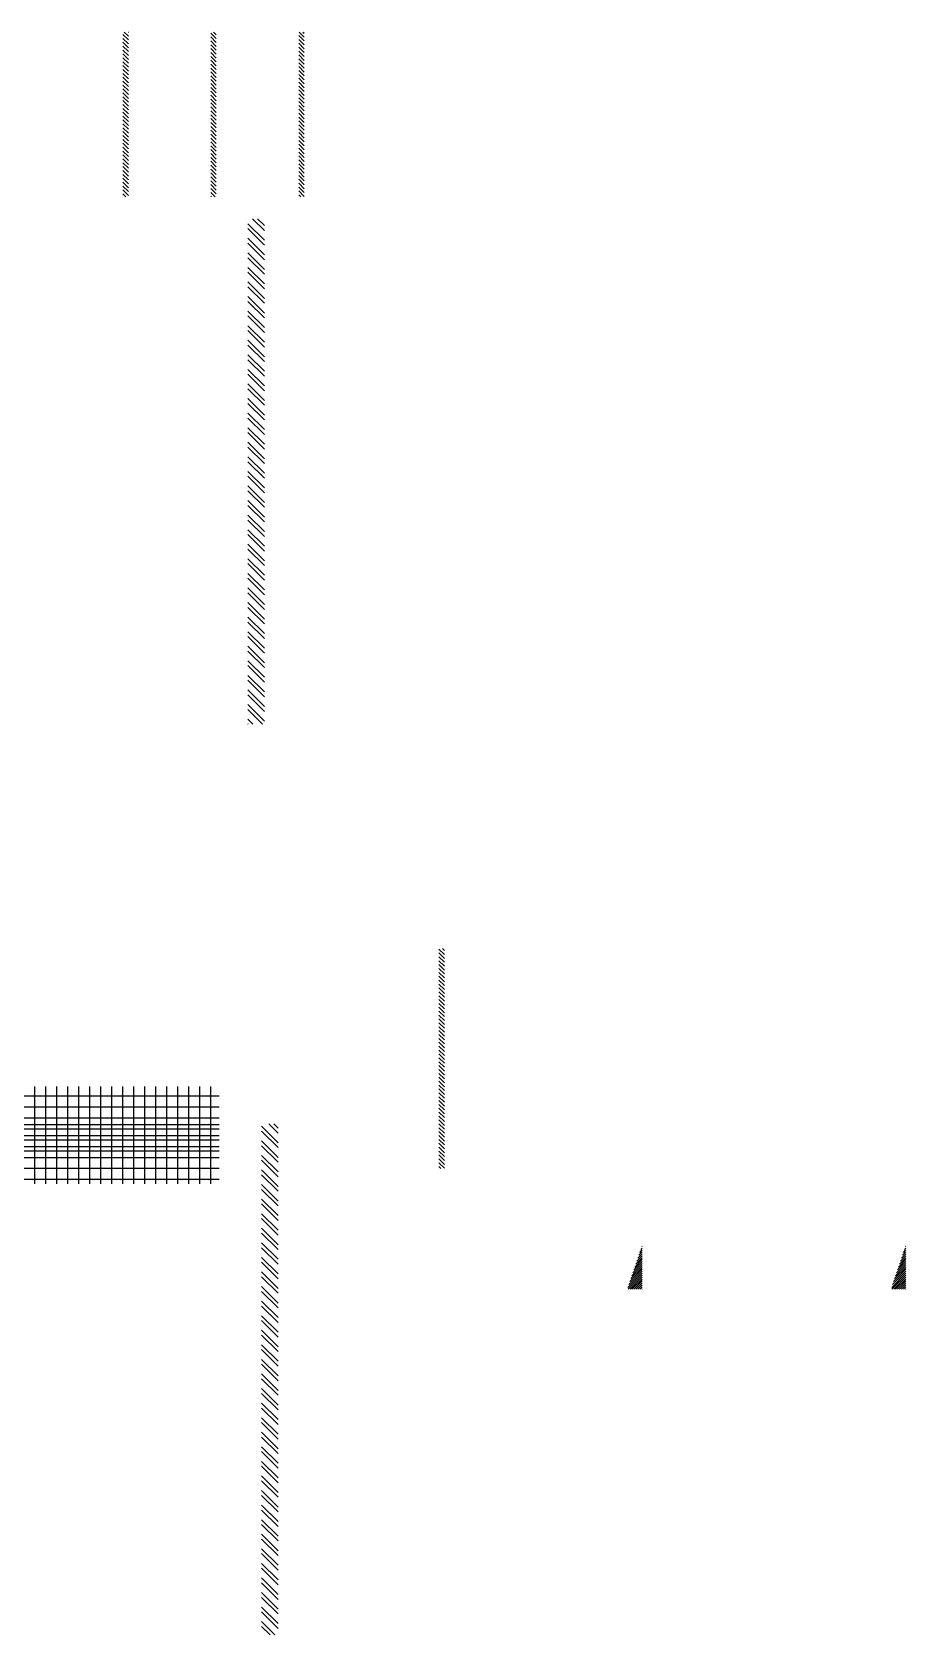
# Paper-space layout 'Layout1' of a CAD drawing. Extents: x -542 to 3071708, y -2912 to 2371007.
# Drawn here: x 30775 to 38727, y 29624 to 44209 of the extents above; entities that cross this region are included whole.
import ezdxf

# ---------------------------------------------------------------- set-up
doc = ezdxf.new("R2010")
doc.units = 0
doc.header["$LTSCALE"] = 500
doc.layers.get('0').update_dxf_attribs({"linetype": 'CONTINUOUS'})
doc.layers.add('DIM', color=2, linetype='CONTINUOUS')

# ---------------------------------------------------------------- blocks, each defined once
blk = doc.blocks.new('*X')
at = {"color": 0}
for p, q in [((16487, 25343), (16536, 25392)), ((16496, 25370), (16536, 25410)), ((16505, 25397), (16536, 25428)), ((16514, 25423), (16536, 25445)), ((16523, 25450), (16536, 25463)), ((16532, 25477), (16536, 25481)), ((16406, 25104), (16536, 25233)), ((16415, 25130), (16536, 25251)), ((16424, 25157), (16536, 25269)), ((16433, 25184), (16536, 25286)), ((16442, 25210), (16536, 25304)), ((16451, 25237), (16536, 25322)), ((16460, 25264), (16536, 25339)), ((16469, 25290), (16536, 25357)), ((16478, 25317), (16536, 25375)), ((16407, 25087), (16536, 25216)), ((16425, 25087), (16536, 25198)), ((16442, 25087), (16536, 25180)), ((16460, 25087), (16536, 25163)), ((16478, 25087), (16536, 25145)), ((16495, 25087), (16536, 25127)), ((16513, 25087), (16536, 25110)), ((16531, 25087), (16536, 25092)), ((14739, 18318), (14815, 18394)), ((14739, 18274), (14859, 18394)), ((14739, 18186), (14889, 18336)), ((14739, 18142), (14889, 18292)), ((14739, 18053), (14889, 18203)), ((14739, 18009), (14889, 18159)), ((14739, 17921), (14889, 18071)), ((14739, 17876), (14889, 18026)), ((14739, 17788), (14889, 17938)), ((14739, 17744), (14889, 17894)), ((14739, 17655), (14889, 17805)), ((14739, 17611), (14889, 17761)), ((14739, 17523), (14889, 17673)), ((14739, 17479), (14889, 17629)), ((14739, 17390), (14889, 17540)), ((14739, 17346), (14889, 17496)), ((14739, 17258), (14889, 17408)), ((14739, 17213), (14889, 17363)), ((14739, 17125), (14889, 17275)), ((14739, 17081), (14889, 17231)), ((14739, 16992), (14889, 17142)), ((14739, 16948), (14889, 17098)), ((14739, 16860), (14889, 17010)), ((14739, 16816), (14889, 16966)), ((14739, 16727), (14889, 16877)), ((14739, 16683), (14889, 16833)), ((14739, 16595), (14889, 16745)), ((14739, 16551), (14889, 16701)), ((14739, 16462), (14889, 16612)), ((14739, 16418), (14889, 16568)), ((14739, 16330), (14889, 16480)), ((14739, 16285), (14889, 16435)), ((14739, 16197), (14889, 16347)), ((14739, 16153), (14889, 16303)), ((14739, 16064), (14889, 16214)), ((14739, 16020), (14889, 16170)), ((14739, 15932), (14889, 16082)), ((14739, 15888), (14889, 16038)), ((14739, 15799), (14889, 15949)), ((14739, 15755), (14889, 15905)), ((14739, 15667), (14889, 15817)), ((14739, 15622), (14889, 15772)), ((14739, 15534), (14889, 15684)), ((14739, 15490), (14889, 15640)), ((14739, 15402), (14889, 15552)), ((14739, 15357), (14889, 15507)), ((14739, 15269), (14889, 15419)), ((14739, 15225), (14889, 15375)), ((14739, 15136), (14889, 15286)), ((14739, 15092), (14889, 15242)), ((14739, 15004), (14889, 15154)), ((14739, 14960), (14889, 15110)), ((14739, 14871), (14889, 15021)), ((14739, 14827), (14889, 14977)), ((14739, 14739), (14889, 14889)), ((14739, 14694), (14889, 14844)), ((14739, 14606), (14889, 14756)), ((14739, 14562), (14889, 14712)), ((14739, 14473), (14889, 14623)), ((14739, 14429), (14889, 14579)), ((14739, 14341), (14889, 14491)), ((14739, 14297), (14889, 14447)), ((27580, 14500), (33380, 14500)), ((31700, 13915), (31700, 14540)), ((31800, 13915), (31800, 14540)), ((31900, 13915), (31900, 14540)), ((32000, 13915), (32000, 14540)), ((32100, 13915), (32100, 14540)), ((32200, 13915), (32200, 14540)), ((32300, 13915), (32300, 14540)), ((32400, 13915), (32400, 14540)), ((32500, 13915), (32500, 14540)), ((32600, 13915), (32600, 14540)), ((32700, 13915), (32700, 14540)), ((32800, 13915), (32800, 14540)), ((32900, 13915), (32900, 14540)), ((33000, 13915), (33000, 14540)), ((33100, 13915), (33100, 14540)), ((33200, 13915), (33200, 14540)), ((33300, 13915), (33300, 14540)), ((9690, 14392), (9706, 14409)), ((9690, 14357), (9740, 14407)), ((9690, 14322), (9740, 14372)), ((9690, 14286), (9740, 14336)), ((9690, 14251), (9740, 14301)), ((14739, 14208), (14889, 14358)), ((14739, 14164), (14889, 14314)), ((27580, 14400), (33380, 14400)), ((27580, 14300), (33380, 14300)), ((9690, 14216), (9740, 14266)), ((9690, 14180), (9740, 14230)), ((9690, 14145), (9740, 14195)), ((9690, 14110), (9740, 14160)), ((14739, 14076), (14889, 14226)), ((14739, 14031), (14889, 14181)), ((27580, 14200), (33380, 14200)), ((9690, 14074), (9740, 14124)), ((9690, 14039), (9740, 14089)), ((9690, 14003), (9740, 14053)), ((9690, 13968), (9740, 14018)), ((14739, 13943), (14889, 14093)), ((14739, 13899), (14889, 14049)), ((27580, 14100), (33380, 14100)), ((9690, 13933), (9740, 13983)), ((9690, 13897), (9740, 13947)), ((9690, 13862), (9740, 13912)), ((9690, 13827), (9740, 13877)), ((14739, 13811), (14889, 13961)), ((14739, 13766), (14889, 13916)), ((27580, 14000), (33380, 14000)), ((9690, 13791), (9740, 13841)), ((9690, 13756), (9740, 13806)), ((9690, 13721), (9740, 13771)), ((9690, 13685), (9740, 13735)), ((14805, 13744), (14889, 13828)), ((14849, 13744), (14889, 13784)), ((9690, 13650), (9740, 13700)), ((9690, 13615), (9740, 13665)), ((9690, 13579), (9740, 13629)), ((9690, 13544), (9740, 13594)), ((9690, 13509), (9740, 13559)), ((9690, 13473), (9740, 13523)), ((9690, 13438), (9740, 13488)), ((9690, 13402), (9740, 13452)), ((9690, 13367), (9740, 13417)), ((9690, 13332), (9740, 13382)), ((9690, 13296), (9740, 13346)), ((9690, 13261), (9740, 13311)), ((9690, 13226), (9740, 13276)), ((9690, 13190), (9740, 13240)), ((9690, 13155), (9740, 13205)), ((9690, 13120), (9740, 13170)), ((9690, 13084), (9740, 13134)), ((9690, 13049), (9740, 13099)), ((9690, 13014), (9740, 13064)), ((9690, 12978), (9740, 13028)), ((9690, 12943), (9740, 12993)), ((9690, 12907), (9740, 12957)), ((9690, 12872), (9740, 12922)), ((9690, 12837), (9740, 12887)), ((9690, 12801), (9740, 12851)), ((9690, 12766), (9740, 12816)), ((9690, 12731), (9740, 12781)), ((9690, 12695), (9740, 12745)), ((9690, 12660), (9740, 12710)), ((9690, 12625), (9740, 12675)), ((9690, 12589), (9740, 12639)), ((9690, 12554), (9740, 12604)), ((9690, 12519), (9740, 12569)), ((9690, 12483), (9740, 12533)), ((9690, 12448), (9740, 12498)), ((9690, 12413), (9740, 12463)), ((9722, 12409), (9740, 12427)), ((14614, 9973), (14748, 10108)), ((14614, 10106), (14616, 10108)), ((14614, 10062), (14660, 10108)), ((14614, 9929), (14764, 10079)), ((14614, 9841), (14764, 9991)), ((14614, 9796), (14764, 9946)), ((14614, 9708), (14764, 9858)), ((14614, 9664), (14764, 9814)), ((14614, 9575), (14764, 9725)), ((14614, 9531), (14764, 9681)), ((14614, 9443), (14764, 9593)), ((14614, 9399), (14764, 9549)), ((14614, 9310), (14764, 9460)), ((14614, 9266), (14764, 9416)), ((14614, 9178), (14764, 9328)), ((14614, 9134), (14764, 9284)), ((14614, 9045), (14764, 9195)), ((14614, 9001), (14764, 9151)), ((14614, 8913), (14764, 9063)), ((14614, 8868), (14764, 9018)), ((14614, 8780), (14764, 8930)), ((14614, 8736), (14764, 8886)), ((14614, 8647), (14764, 8797)), ((14614, 8603), (14764, 8753)), ((14614, 8515), (14764, 8665)), ((14614, 8471), (14764, 8621)), ((14614, 8382), (14764, 8532)), ((14614, 8338), (14764, 8488)), ((14614, 8250), (14764, 8400)), ((14614, 8205), (14764, 8355)), ((14614, 8117), (14764, 8267)), ((14614, 8073), (14764, 8223)), ((14614, 7984), (14764, 8134)), ((14614, 7940), (14764, 8090)), ((14614, 7852), (14764, 8002)), ((14614, 7808), (14764, 7958)), ((14614, 7719), (14764, 7869)), ((14614, 7675), (14764, 7825)), ((14614, 7587), (14764, 7737)), ((14614, 7543), (14764, 7693)), ((14614, 7454), (14764, 7604)), ((14614, 7410), (14764, 7560)), ((14614, 7322), (14764, 7472)), ((14614, 7277), (14764, 7427)), ((14614, 7189), (14764, 7339)), ((14614, 7145), (14764, 7295)), ((14614, 7056), (14764, 7206)), ((14614, 7012), (14764, 7162)), ((14614, 6924), (14764, 7074)), ((14614, 6880), (14764, 7030)), ((14614, 6791), (14764, 6941)), ((14614, 6747), (14764, 6897)), ((14614, 6659), (14764, 6809)), ((14614, 6614), (14764, 6764)), ((14614, 6526), (14764, 6676)), ((14614, 6482), (14764, 6632)), ((14614, 6393), (14764, 6543)), ((14614, 6349), (14764, 6499)), ((14614, 6261), (14764, 6411)), ((14614, 6217), (14764, 6367)), ((14614, 6128), (14764, 6278)), ((14614, 6084), (14764, 6234)), ((14614, 5996), (14764, 6146)), ((14614, 5952), (14764, 6102)), ((14614, 5863), (14764, 6013)), ((14614, 5819), (14764, 5969)), ((14614, 5731), (14764, 5881)), ((14614, 5686), (14764, 5836)), ((14614, 5598), (14764, 5748)), ((14614, 5554), (14764, 5704)), ((6814, 5541), (6842, 5569)), ((6814, 5505), (6864, 5555)), ((7614, 5528), (7655, 5569)), ((7614, 5563), (7620, 5569)), ((8414, 5550), (8433, 5569)), ((8414, 5514), (8464, 5564)), ((14656, 5508), (14764, 5615)), ((14700, 5508), (14764, 5571)), ((6814, 5470), (6864, 5520)), ((6814, 5435), (6864, 5485)), ((6814, 5399), (6864, 5449)), ((6814, 5364), (6864, 5414)), ((7614, 5492), (7664, 5542)), ((7614, 5457), (7664, 5507)), ((7614, 5422), (7664, 5472)), ((7614, 5386), (7664, 5436)), ((7614, 5351), (7664, 5401)), ((8414, 5479), (8464, 5529)), ((8414, 5444), (8464, 5494)), ((8414, 5408), (8464, 5458)), ((8414, 5373), (8464, 5423)), ((6814, 5329), (6864, 5379)), ((6814, 5293), (6864, 5343)), ((6814, 5258), (6864, 5308)), ((6814, 5223), (6864, 5273)), ((7614, 5315), (7664, 5365)), ((7614, 5280), (7664, 5330)), ((7614, 5245), (7664, 5295)), ((7614, 5209), (7664, 5259)), ((8414, 5338), (8464, 5388)), ((8414, 5302), (8464, 5352)), ((8414, 5267), (8464, 5317)), ((8414, 5232), (8464, 5282)), ((6814, 5187), (6864, 5237)), ((6814, 5152), (6864, 5202)), ((6814, 5117), (6864, 5167)), ((6814, 5081), (6864, 5131)), ((7614, 5174), (7664, 5224)), ((7614, 5139), (7664, 5189)), ((7614, 5103), (7664, 5153)), ((7614, 5068), (7664, 5118)), ((8414, 5196), (8464, 5246)), ((8414, 5161), (8464, 5211)), ((8414, 5126), (8464, 5176)), ((8414, 5090), (8464, 5140)), ((8414, 5055), (8464, 5105)), ((6814, 5046), (6864, 5096)), ((6814, 5010), (6864, 5060)), ((6814, 4975), (6864, 5025)), ((6814, 4940), (6864, 4990)), ((7614, 5033), (7664, 5083)), ((7614, 4997), (7664, 5047)), ((7614, 4962), (7664, 5012)), ((7614, 4927), (7664, 4977)), ((8414, 5019), (8464, 5069)), ((8414, 4984), (8464, 5034)), ((8414, 4949), (8464, 4999)), ((8414, 4913), (8464, 4963)), ((6814, 4904), (6864, 4954)), ((6814, 4869), (6864, 4919)), ((6814, 4834), (6864, 4884)), ((6814, 4798), (6864, 4848)), ((7614, 4891), (7664, 4941)), ((7614, 4856), (7664, 4906)), ((7614, 4821), (7664, 4871)), ((7614, 4785), (7664, 4835)), ((8414, 4878), (8464, 4928)), ((8414, 4843), (8464, 4893)), ((8414, 4807), (8464, 4857)), ((8414, 4772), (8464, 4822)), ((6814, 4763), (6864, 4813)), ((6814, 4728), (6864, 4778)), ((6814, 4692), (6864, 4742)), ((6814, 4657), (6864, 4707)), ((6814, 4622), (6864, 4672)), ((7614, 4750), (7664, 4800)), ((7614, 4714), (7664, 4764)), ((7614, 4679), (7664, 4729)), ((7614, 4644), (7664, 4694)), ((8414, 4737), (8464, 4787)), ((8414, 4701), (8464, 4751)), ((8414, 4666), (8464, 4716)), ((8414, 4631), (8464, 4681)), ((6814, 4586), (6864, 4636)), ((6814, 4551), (6864, 4601)), ((6814, 4515), (6864, 4565)), ((6814, 4480), (6864, 4530)), ((7614, 4608), (7664, 4658)), ((7614, 4573), (7664, 4623)), ((7614, 4538), (7664, 4588)), ((7614, 4502), (7664, 4552)), ((8414, 4595), (8464, 4645)), ((8414, 4560), (8464, 4610)), ((8414, 4525), (8464, 4575)), ((8414, 4489), (8464, 4539)), ((6814, 4445), (6864, 4495)), ((6814, 4409), (6864, 4459)), ((6814, 4374), (6864, 4424)), ((6814, 4339), (6864, 4389)), ((7614, 4467), (7664, 4517)), ((7614, 4432), (7664, 4482)), ((7614, 4396), (7664, 4446)), ((7614, 4361), (7664, 4411)), ((7614, 4326), (7664, 4376)), ((8414, 4454), (8464, 4504)), ((8414, 4418), (8464, 4468)), ((8414, 4383), (8464, 4433)), ((8414, 4348), (8464, 4398)), ((6814, 4303), (6864, 4353)), ((6814, 4268), (6864, 4318)), ((6814, 4233), (6864, 4283)), ((6814, 4197), (6864, 4247)), ((7614, 4290), (7664, 4340)), ((7614, 4255), (7664, 4305)), ((7614, 4219), (7664, 4269)), ((7614, 4184), (7664, 4234)), ((8414, 4312), (8464, 4362)), ((8414, 4277), (8464, 4327)), ((8414, 4242), (8464, 4292)), ((8414, 4206), (8464, 4256)), ((6814, 4162), (6864, 4212)), ((6814, 4127), (6864, 4177)), ((6814, 4091), (6864, 4141)), ((6827, 4069), (6864, 4106)), ((7614, 4149), (7664, 4199)), ((7614, 4113), (7664, 4163)), ((7614, 4078), (7664, 4128)), ((7640, 4069), (7664, 4093)), ((8414, 4171), (8464, 4221)), ((8414, 4136), (8464, 4186)), ((8414, 4100), (8464, 4150)), ((8418, 4069), (8464, 4115)), ((6862, 4069), (6864, 4071)), ((8453, 4069), (8464, 4080))]:
    blk.add_line(p, q, dxfattribs=at)

psp = doc.layouts.get("Layout1")

# ---------------------------------------------------------------- block references
at = {"color": 0}
for p in [(19791, 7682), (22191, 7682)]:
    psp.add_blockref('*X', p, dxfattribs=at)
at = {"layer": 'DIM', "color": 0, "xscale": -1, "rotation": 180}
for p in [(-902, 48530), (-902, 48270), (24787, 48278), (18125, 48019)]:
    psp.add_blockref('*X', p, dxfattribs=at)

doc.saveas('drawing.dxf')
